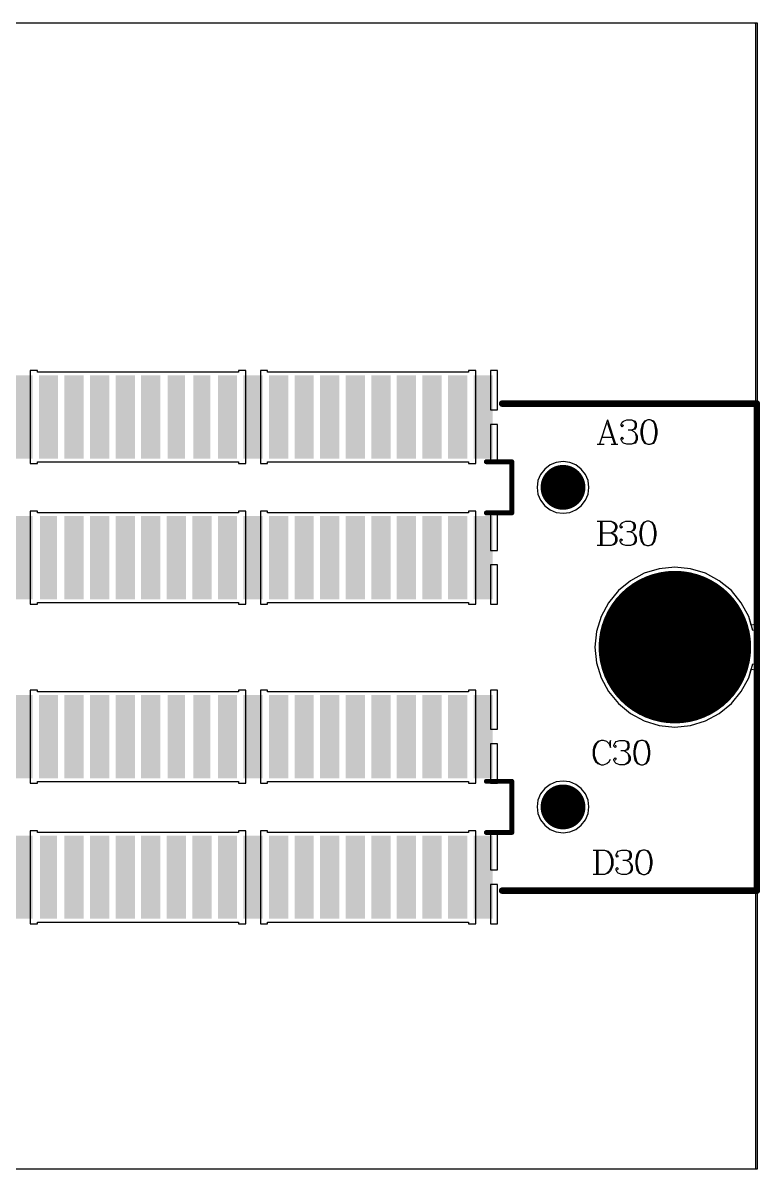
# Model space of a CAD drawing. Header units: millimetres. Extents: x 37.6 to 78.1, y 58 to 93.9.
# Drawn here: x 55.06 to 78.13, y 58.04 to 93.9 of the extents above; entities that cross this region are included whole.
import ezdxf

# ---------------------------------------------------------------- set-up
doc = ezdxf.new("R2010")
doc.units = ezdxf.units.MM
for name, color, linetype in [('BottomLayer', 5, 'Continuous'), ('BottomOverlay', 54, 'Continuous'), ('BottomPaste', 16, 'Continuous'), ('BottomSolder', 6, 'Continuous'), ('MultiLayer', 9, 'Continuous'), ('TopLayer', 1, 'Continuous'), ('TopOverlay', 2, 'Continuous'), ('TopSolder', 216, 'Continuous')]:
    doc.layers.add(name, color=color, linetype=linetype)

# ---------------------------------------------------------------- blocks, each defined once
blk = doc.blocks.new('FEPX2_CARD_1')
at = {"layer": 'BottomLayer'}
for points, const_width in [([(-1.769, -13.691, 1), (-1.169, -13.691, 1)], 0.6), ([(8.231, -13.691, 1), (8.831, -13.691, 1)], 0.6), ([(2.388, -17.191, 1), (4.673, -17.191, 1)], 2.285)]:
    blk.add_lwpolyline(points, format="xyb", close=True, dxfattribs=dict(at, const_width=const_width))
for points in [[(-2.469, 3.009), (-2.469, 3.409), (-4.869, 3.009), (-4.869, 3.409)], [(1.931, 3.009), (1.931, 3.409), (-0.469, 3.009), (-0.469, 3.409)], [(7.531, 3.009), (7.531, 3.409), (5.131, 3.009), (5.131, 3.409)], [(11.931, 3.009), (11.931, 3.409), (9.531, 3.009), (9.531, 3.409)], [(-2.469, 2.243), (-2.469, 2.574), (-4.869, 2.243), (-4.869, 2.574)], [(1.931, 2.209), (1.931, 2.609), (-0.469, 2.209), (-0.469, 2.609)], [(7.531, 2.243), (7.531, 2.574), (5.131, 2.243), (5.131, 2.574)], [(11.931, 2.209), (11.931, 2.609), (9.531, 2.209), (9.531, 2.609)], [(-2.469, 1.409), (-2.469, 1.809), (-4.869, 1.409), (-4.869, 1.809)], [(1.931, 1.409), (1.931, 1.809), (-0.469, 1.409), (-0.469, 1.809)], [(7.531, 1.409), (7.531, 1.809), (5.131, 1.409), (5.131, 1.809)], [(11.931, 1.409), (11.931, 1.809), (9.531, 1.409), (9.531, 1.809)], [(-2.469, 0.609), (-2.469, 1.009), (-4.869, 0.609), (-4.869, 1.009)], [(1.931, 0.609), (1.931, 1.009), (-0.469, 0.609), (-0.469, 1.009)], [(7.531, 0.609), (7.531, 1.009), (5.131, 0.609), (5.131, 1.009)], [(11.931, 0.609), (11.931, 1.009), (9.531, 0.609), (9.531, 1.009)], [(-2.469, -0.191), (-2.469, 0.209), (-4.869, -0.191), (-4.869, 0.209)], [(1.931, -0.191), (1.931, 0.209), (-0.469, -0.191), (-0.469, 0.209)], [(7.531, -0.191), (7.531, 0.209), (5.131, -0.191), (5.131, 0.209)], [(11.931, -0.191), (11.931, 0.209), (9.531, -0.191), (9.531, 0.209)], [(-2.469, -0.991), (-2.469, -0.591), (-4.869, -0.991), (-4.869, -0.591)], [(1.931, -0.991), (1.931, -0.591), (-0.469, -0.991), (-0.469, -0.591)], [(7.531, -0.991), (7.531, -0.591), (5.131, -0.991), (5.131, -0.591)], [(11.931, -0.991), (11.931, -0.591), (9.531, -0.991), (9.531, -0.591)], [(-2.469, -1.791), (-2.469, -1.391), (-4.869, -1.791), (-4.869, -1.391)], [(1.931, -1.757), (1.931, -1.426), (-0.469, -1.757), (-0.469, -1.426)], [(7.531, -1.791), (7.531, -1.391), (5.131, -1.791), (5.131, -1.391)], [(11.931, -1.757), (11.931, -1.426), (9.531, -1.757), (9.531, -1.426)], [(-2.469, -2.591), (-2.469, -2.191), (-4.869, -2.591), (-4.869, -2.191)], [(1.931, -2.557), (1.931, -2.226), (-0.469, -2.557), (-0.469, -2.226)], [(7.531, -2.591), (7.531, -2.191), (5.131, -2.591), (5.131, -2.191)], [(11.931, -2.557), (11.931, -2.226), (9.531, -2.557), (9.531, -2.226)], [(-2.469, -3.391), (-2.469, -2.991), (-4.869, -3.391), (-4.869, -2.991)], [(1.931, -3.391), (1.931, -2.991), (-0.469, -3.391), (-0.469, -2.991)], [(7.531, -3.391), (7.531, -2.991), (5.131, -3.391), (5.131, -2.991)], [(11.931, -3.391), (11.931, -2.991), (9.531, -3.391), (9.531, -2.991)], [(-2.469, -4.191), (-2.469, -3.791), (-4.869, -4.191), (-4.869, -3.791)], [(1.931, -4.191), (1.931, -3.791), (-0.469, -4.191), (-0.469, -3.791)], [(7.531, -4.191), (7.531, -3.791), (5.131, -4.191), (5.131, -3.791)], [(11.931, -4.191), (11.931, -3.791), (9.531, -4.191), (9.531, -3.791)], [(-2.469, -4.991), (-2.469, -4.591), (-4.869, -4.991), (-4.869, -4.591)], [(1.931, -4.991), (1.931, -4.591), (-0.469, -4.991), (-0.469, -4.591)], [(7.531, -4.991), (7.531, -4.591), (5.131, -4.991), (5.131, -4.591)], [(11.931, -4.991), (11.931, -4.591), (9.531, -4.991), (9.531, -4.591)], [(-2.469, -5.791), (-2.469, -5.391), (-4.869, -5.791), (-4.869, -5.391)], [(1.931, -5.791), (1.931, -5.391), (-0.469, -5.791), (-0.469, -5.391)], [(7.531, -5.791), (7.531, -5.391), (5.131, -5.791), (5.131, -5.391)], [(11.931, -5.791), (11.931, -5.391), (9.531, -5.791), (9.531, -5.391)], [(-2.469, -6.591), (-2.469, -6.191), (-4.869, -6.591), (-4.869, -6.191)], [(1.931, -6.591), (1.931, -6.191), (-0.469, -6.591), (-0.469, -6.191)], [(7.531, -6.591), (7.531, -6.191), (5.131, -6.591), (5.131, -6.191)], [(11.931, -6.591), (11.931, -6.191), (9.531, -6.591), (9.531, -6.191)], [(-2.469, -7.391), (-2.469, -6.991), (-4.869, -7.391), (-4.869, -6.991)], [(1.931, -7.391), (1.931, -6.991), (-0.469, -7.391), (-0.469, -6.991)], [(7.531, -7.391), (7.531, -6.991), (5.131, -7.391), (5.131, -6.991)], [(11.931, -7.391), (11.931, -6.991), (9.531, -7.391), (9.531, -6.991)], [(-2.469, -8.191), (-2.469, -7.791), (-4.869, -8.191), (-4.869, -7.791)], [(1.931, -8.191), (1.931, -7.791), (-0.469, -8.191), (-0.469, -7.791)], [(7.531, -8.191), (7.531, -7.791), (5.131, -8.191), (5.131, -7.791)], [(11.931, -8.191), (11.931, -7.791), (9.531, -8.191), (9.531, -7.791)], [(-2.469, -8.991), (-2.469, -8.591), (-4.869, -8.991), (-4.869, -8.591)], [(1.931, -8.991), (1.931, -8.591), (-0.469, -8.991), (-0.469, -8.591)], [(7.531, -8.991), (7.531, -8.591), (5.131, -8.991), (5.131, -8.591)], [(11.931, -8.991), (11.931, -8.591), (9.531, -8.991), (9.531, -8.591)], [(-2.469, -9.791), (-2.469, -9.391), (-4.869, -9.791), (-4.869, -9.391)], [(1.931, -9.791), (1.931, -9.391), (-0.469, -9.791), (-0.469, -9.391)], [(7.531, -9.791), (7.531, -9.391), (5.131, -9.791), (5.131, -9.391)], [(11.931, -9.791), (11.931, -9.391), (9.531, -9.791), (9.531, -9.391)], [(-2.469, -10.591), (-2.469, -10.191), (-4.869, -10.591), (-4.869, -10.191)], [(1.931, -10.591), (1.931, -10.191), (-0.469, -10.591), (-0.469, -10.191)], [(7.531, -10.591), (7.531, -10.191), (5.131, -10.591), (5.131, -10.191)], [(11.931, -10.591), (11.931, -10.191), (9.531, -10.591), (9.531, -10.191)], [(-2.469, -11.391), (-2.469, -10.991), (-4.869, -11.391), (-4.869, -10.991)], [(1.931, -11.391), (1.931, -10.991), (-0.469, -11.391), (-0.469, -10.991)], [(7.531, -11.391), (7.531, -10.991), (5.131, -11.391), (5.131, -10.991)], [(11.931, -11.391), (11.931, -10.991), (9.531, -11.391), (9.531, -10.991)]]:
    blk.add_solid(points, dxfattribs=at)
at = {"layer": 'BottomOverlay'}
for p, q in [((-3.581, -14.993), (-3.581, -14.63)), ((-2.82, -14.63), (-2.82, -14.993)), ((-0.044, -14.703), (-0.116, -14.776)), ((0.029, -14.667), (-0.044, -14.703)), ((0.029, -14.703), (-0.044, -14.739)), ((0.138, -14.63), (0.029, -14.667)), ((0.138, -14.667), (0.029, -14.703)), ((0.319, -14.63), (0.138, -14.63)), ((0.319, -14.667), (0.138, -14.667)), ((0.428, -14.667), (0.319, -14.63)), ((0.428, -14.703), (0.319, -14.667)), ((0.501, -14.703), (0.428, -14.667)), ((0.501, -14.739), (0.428, -14.703)), ((0.573, -14.776), (0.501, -14.703)), ((-2.82, -14.739), (-3.581, -14.739)), ((-2.82, -14.776), (-3.581, -14.776)), ((-3.545, -15.102), (-3.581, -14.993)), ((-3.545, -15.066), (-3.581, -14.993)), ((-2.82, -14.993), (-2.856, -15.102)), ((-2.82, -14.993), (-2.856, -15.066)), ((-0.116, -14.776), (-0.152, -14.884)), ((-0.116, -14.812), (-0.152, -14.884)), ((-0.152, -14.884), (-0.152, -14.957)), ((-0.152, -14.957), (-0.116, -15.066)), ((-0.044, -14.739), (-0.116, -14.812)), ((0.573, -14.812), (0.501, -14.739)), ((0.609, -14.884), (0.573, -14.776)), ((0.609, -14.884), (0.573, -14.812)), ((0.573, -15.066), (0.609, -14.957)), ((0.609, -14.957), (0.609, -14.884)), ((6.706, -15.193), (6.706, -14.757)), ((7.467, -14.866), (6.706, -14.866)), ((7.467, -14.903), (6.706, -14.903)), ((7.105, -14.903), (7.105, -15.193)), ((7.467, -14.757), (7.467, -15.193)), ((9.881, -14.757), (9.881, -14.975)), ((10.642, -15.084), (9.881, -14.83)), ((10.098, -14.903), (10.098, -15.229)), ((-3.581, -15.53), (-3.545, -15.421)), ((-3.473, -15.138), (-3.545, -15.066)), ((-3.473, -15.175), (-3.545, -15.102)), ((-3.545, -15.421), (-3.509, -15.385)), ((-3.509, -15.385), (-3.436, -15.349)), ((-3.4, -15.175), (-3.473, -15.138)), ((-3.4, -15.211), (-3.473, -15.175)), ((-3.436, -15.349), (-3.4, -15.349)), ((-3.4, -15.421), (-3.436, -15.385)), ((-3.291, -15.211), (-3.4, -15.175)), ((-3.291, -15.247), (-3.4, -15.211)), ((-3.4, -15.349), (-3.364, -15.385)), ((-3.364, -15.385), (-3.4, -15.421)), ((-3.11, -15.211), (-3.291, -15.211)), ((-3.11, -15.247), (-3.291, -15.247)), ((-3.001, -15.175), (-3.11, -15.211)), ((-3.001, -15.211), (-3.11, -15.247)), ((-3.037, -15.385), (-3.001, -15.349)), ((-3.001, -15.421), (-3.037, -15.385)), ((-2.928, -15.138), (-3.001, -15.175)), ((-2.928, -15.175), (-3.001, -15.211)), ((-3.001, -15.349), (-2.965, -15.349)), ((-2.965, -15.385), (-3.001, -15.421)), ((-2.965, -15.349), (-2.892, -15.385)), ((-2.856, -15.066), (-2.928, -15.138)), ((-2.856, -15.102), (-2.928, -15.175)), ((-2.892, -15.385), (-2.856, -15.421)), ((-2.856, -15.421), (-2.82, -15.53)), ((-0.152, -15.465), (-0.116, -15.356)), ((-0.116, -15.066), (-0.044, -15.138)), ((-0.116, -15.356), (-0.08, -15.32)), ((-0.08, -15.32), (-0.007, -15.283)), ((-0.044, -15.138), (0.029, -15.175)), ((-0.007, -15.283), (0.029, -15.283)), ((0.029, -15.356), (-0.007, -15.32)), ((0.029, -15.283), (0.065, -15.32)), ((0.065, -15.32), (0.029, -15.356)), ((0.501, -15.138), (0.392, -15.175)), ((0.392, -15.175), (0.609, -15.175)), ((0.392, -15.32), (0.428, -15.283)), ((0.428, -15.356), (0.392, -15.32)), ((0.428, -15.283), (0.464, -15.283)), ((0.464, -15.32), (0.428, -15.356)), ((0.464, -15.283), (0.537, -15.32)), ((0.501, -15.138), (0.573, -15.066)), ((0.609, -15.175), (0.501, -15.138)), ((0.537, -15.32), (0.573, -15.356)), ((0.573, -15.356), (0.609, -15.465)), ((6.742, -15.302), (6.706, -15.193)), ((6.742, -15.265), (6.706, -15.193)), ((6.778, -15.302), (6.742, -15.265)), ((6.778, -15.338), (6.742, -15.302)), ((6.851, -15.338), (6.778, -15.302)), ((6.851, -15.374), (6.778, -15.338)), ((6.96, -15.338), (6.851, -15.338)), ((6.96, -15.374), (6.851, -15.374)), ((7.032, -15.302), (6.96, -15.338)), ((7.032, -15.338), (6.96, -15.374)), ((7.068, -15.265), (7.032, -15.302)), ((7.068, -15.302), (7.032, -15.338)), ((7.105, -15.193), (7.068, -15.302)), ((7.105, -15.193), (7.068, -15.265)), ((7.141, -15.302), (7.105, -15.193)), ((7.141, -15.265), (7.105, -15.193)), ((7.177, -15.302), (7.141, -15.265)), ((7.177, -15.338), (7.141, -15.302)), ((7.25, -15.338), (7.177, -15.302)), ((7.25, -15.374), (7.177, -15.338)), ((7.322, -15.338), (7.25, -15.338)), ((7.322, -15.374), (7.25, -15.374)), ((7.395, -15.302), (7.322, -15.338)), ((7.395, -15.338), (7.322, -15.374)), ((7.431, -15.265), (7.395, -15.302)), ((7.431, -15.302), (7.395, -15.338)), ((7.467, -15.193), (7.431, -15.302)), ((7.467, -15.193), (7.431, -15.265)), ((10.642, -15.084), (9.881, -15.338)), ((10.534, -15.084), (9.881, -15.302)), ((9.881, -15.193), (9.881, -15.41)), ((-3.581, -15.675), (-3.581, -15.53)), ((-3.545, -15.784), (-3.581, -15.675)), ((-3.545, -15.748), (-3.581, -15.675)), ((-3.509, -15.784), (-3.545, -15.748)), ((-3.182, -15.748), (-3.255, -15.82)), ((-3.146, -15.675), (-3.182, -15.748)), ((-3.146, -15.675), (-3.146, -15.566)), ((-3.11, -15.784), (-3.146, -15.675)), ((-3.11, -15.748), (-3.146, -15.675)), ((-3.037, -15.784), (-3.11, -15.748)), ((-2.856, -15.748), (-2.928, -15.784)), ((-2.82, -15.675), (-2.856, -15.784)), ((-2.82, -15.675), (-2.856, -15.748)), ((-2.82, -15.53), (-2.82, -15.675)), ((-0.152, -15.61), (-0.152, -15.465)), ((-0.116, -15.719), (-0.152, -15.61)), ((-0.116, -15.682), (-0.152, -15.61)), ((-0.08, -15.719), (-0.116, -15.682)), ((-0.08, -15.755), (-0.116, -15.719)), ((-0.007, -15.755), (-0.08, -15.719)), ((-0.007, -15.791), (-0.08, -15.755)), ((0.102, -15.755), (-0.007, -15.755)), ((0.21, -15.719), (0.102, -15.755)), ((0.174, -15.755), (0.102, -15.791)), ((0.247, -15.682), (0.174, -15.755)), ((0.283, -15.61), (0.247, -15.682)), ((0.283, -15.61), (0.283, -15.501)), ((0.319, -15.719), (0.283, -15.61)), ((0.319, -15.682), (0.283, -15.61)), ((0.392, -15.719), (0.319, -15.682)), ((0.392, -15.755), (0.319, -15.719)), ((0.501, -15.719), (0.392, -15.719)), ((0.501, -15.755), (0.392, -15.755)), ((0.573, -15.682), (0.501, -15.719)), ((0.573, -15.719), (0.501, -15.755)), ((0.609, -15.61), (0.573, -15.719)), ((0.609, -15.61), (0.573, -15.682)), ((0.609, -15.465), (0.609, -15.61)), ((6.706, -15.657), (6.742, -15.548)), ((6.706, -15.802), (6.706, -15.657)), ((6.742, -15.548), (6.778, -15.512)), ((6.778, -15.512), (6.851, -15.476)), ((6.851, -15.476), (6.887, -15.476)), ((6.887, -15.548), (6.851, -15.512)), ((6.887, -15.476), (6.923, -15.512)), ((6.923, -15.512), (6.887, -15.548)), ((7.141, -15.802), (7.141, -15.693)), ((7.25, -15.512), (7.286, -15.476)), ((7.286, -15.548), (7.25, -15.512)), ((7.286, -15.476), (7.322, -15.476)), ((7.322, -15.512), (7.286, -15.548)), ((7.322, -15.476), (7.395, -15.512)), ((7.395, -15.512), (7.431, -15.548)), ((7.431, -15.548), (7.467, -15.657)), ((7.467, -15.657), (7.467, -15.802)), ((9.881, -15.69), (9.917, -15.581)), ((9.881, -15.835), (9.881, -15.69)), ((9.917, -15.581), (9.953, -15.545)), ((9.953, -15.545), (10.026, -15.508)), ((10.026, -15.508), (10.062, -15.508)), ((10.062, -15.581), (10.026, -15.545)), ((10.062, -15.508), (10.098, -15.545)), ((10.098, -15.545), (10.062, -15.581)), ((10.316, -15.835), (10.316, -15.726)), ((10.425, -15.545), (10.461, -15.508)), ((10.461, -15.581), (10.425, -15.545)), ((10.461, -15.508), (10.497, -15.508)), ((10.497, -15.545), (10.461, -15.581)), ((10.497, -15.508), (10.57, -15.545)), ((10.57, -15.545), (10.606, -15.581)), ((10.606, -15.581), (10.642, -15.69)), ((10.642, -15.69), (10.642, -15.835)), ((-3.545, -16.078), (-3.581, -16.187)), ((-3.545, -16.114), (-3.581, -16.187)), ((-3.509, -15.82), (-3.545, -15.784)), ((-3.436, -16.005), (-3.545, -16.078)), ((-3.509, -16.078), (-3.545, -16.114)), ((-3.436, -15.82), (-3.509, -15.784)), ((-3.436, -15.857), (-3.509, -15.82)), ((-3.436, -16.042), (-3.509, -16.078)), ((-3.327, -15.82), (-3.436, -15.82)), ((-3.327, -15.857), (-3.436, -15.857)), ((-3.255, -15.969), (-3.436, -16.005)), ((-3.255, -16.005), (-3.436, -16.042)), ((-3.219, -15.784), (-3.327, -15.82)), ((-3.255, -15.82), (-3.327, -15.857)), ((-3.146, -15.969), (-3.255, -15.969)), ((-3.146, -16.005), (-3.255, -16.005)), ((-2.965, -16.005), (-3.146, -15.969)), ((-2.965, -16.042), (-3.146, -16.005)), ((-3.037, -15.82), (-3.11, -15.784)), ((-2.928, -15.784), (-3.037, -15.784)), ((-2.928, -15.82), (-3.037, -15.82)), ((-2.856, -16.078), (-2.965, -16.005)), ((-2.892, -16.078), (-2.965, -16.042)), ((-2.856, -15.784), (-2.928, -15.82)), ((-2.856, -16.114), (-2.892, -16.078)), ((-2.82, -16.187), (-2.856, -16.078)), ((-2.82, -16.187), (-2.856, -16.114)), ((-0.116, -16.013), (-0.152, -16.121)), ((-0.116, -16.049), (-0.152, -16.121)), ((-0.152, -16.121), (-0.152, -16.194)), ((-0.007, -15.94), (-0.116, -16.013)), ((-0.08, -16.013), (-0.116, -16.049)), ((-0.007, -15.976), (-0.08, -16.013)), ((0.102, -15.791), (-0.007, -15.791)), ((0.174, -15.904), (-0.007, -15.94)), ((0.174, -15.94), (-0.007, -15.976)), ((0.283, -15.904), (0.174, -15.904)), ((0.283, -15.94), (0.174, -15.94)), ((0.464, -15.94), (0.283, -15.904)), ((0.464, -15.976), (0.283, -15.94)), ((0.573, -16.013), (0.464, -15.94)), ((0.537, -16.013), (0.464, -15.976)), ((0.573, -16.049), (0.537, -16.013)), ((0.609, -16.121), (0.573, -16.013)), ((0.609, -16.121), (0.573, -16.049)), ((0.609, -16.194), (0.609, -16.121)), ((6.742, -15.911), (6.706, -15.802)), ((6.742, -15.875), (6.706, -15.802)), ((6.778, -15.911), (6.742, -15.875)), ((6.778, -15.947), (6.742, -15.911)), ((6.851, -16.132), (6.742, -16.205)), ((6.851, -15.947), (6.778, -15.911)), ((6.851, -15.984), (6.778, -15.947)), ((6.96, -15.947), (6.851, -15.947)), ((6.96, -15.984), (6.851, -15.984)), ((7.032, -16.096), (6.851, -16.132)), ((7.032, -16.132), (6.851, -16.169)), ((7.068, -15.911), (6.96, -15.947)), ((7.032, -15.947), (6.96, -15.984)), ((7.105, -15.875), (7.032, -15.947)), ((7.141, -16.096), (7.032, -16.096)), ((7.141, -16.132), (7.032, -16.132)), ((7.141, -15.802), (7.105, -15.875)), ((7.177, -15.911), (7.141, -15.802)), ((7.177, -15.875), (7.141, -15.802)), ((7.322, -16.132), (7.141, -16.096)), ((7.322, -16.169), (7.141, -16.132)), ((7.25, -15.911), (7.177, -15.875)), ((7.25, -15.947), (7.177, -15.911)), ((7.359, -15.911), (7.25, -15.911)), ((7.359, -15.947), (7.25, -15.947)), ((7.431, -16.205), (7.322, -16.132)), ((7.431, -15.875), (7.359, -15.911)), ((7.431, -15.911), (7.359, -15.947)), ((7.467, -15.802), (7.431, -15.911)), ((7.467, -15.802), (7.431, -15.875)), ((9.917, -15.944), (9.881, -15.835)), ((9.917, -15.907), (9.881, -15.835)), ((9.953, -15.944), (9.917, -15.907)), ((9.953, -15.98), (9.917, -15.944)), ((10.026, -15.98), (9.953, -15.944)), ((10.026, -16.016), (9.953, -15.98)), ((10.135, -15.98), (10.026, -15.98)), ((10.135, -16.016), (10.026, -16.016)), ((10.207, -16.129), (10.026, -16.165)), ((10.243, -15.944), (10.135, -15.98)), ((10.207, -15.98), (10.135, -16.016)), ((10.28, -15.907), (10.207, -15.98)), ((10.316, -16.129), (10.207, -16.129)), ((10.316, -15.835), (10.28, -15.907)), ((10.352, -15.944), (10.316, -15.835)), ((10.352, -15.907), (10.316, -15.835)), ((10.497, -16.165), (10.316, -16.129)), ((10.425, -15.944), (10.352, -15.907)), ((10.425, -15.98), (10.352, -15.944)), ((10.534, -15.944), (10.425, -15.944)), ((10.534, -15.98), (10.425, -15.98)), ((10.606, -15.907), (10.534, -15.944)), ((10.606, -15.944), (10.534, -15.98)), ((10.642, -15.835), (10.606, -15.944)), ((10.642, -15.835), (10.606, -15.907)), ((-3.581, -16.187), (-3.581, -16.259)), ((-3.581, -16.259), (-3.545, -16.368)), ((-3.581, -16.259), (-3.545, -16.332)), ((-3.545, -16.332), (-3.509, -16.368)), ((-3.545, -16.368), (-3.436, -16.441)), ((-3.509, -16.368), (-3.436, -16.404)), ((-3.436, -16.404), (-3.255, -16.441)), ((-3.436, -16.441), (-3.255, -16.477)), ((-3.255, -16.441), (-3.146, -16.441)), ((-3.255, -16.477), (-3.146, -16.477)), ((-3.146, -16.441), (-2.965, -16.404)), ((-3.146, -16.477), (-2.965, -16.441)), ((-2.965, -16.441), (-2.856, -16.368)), ((-2.965, -16.404), (-2.892, -16.368)), ((-2.892, -16.368), (-2.856, -16.332)), ((-2.856, -16.368), (-2.82, -16.259)), ((-2.856, -16.332), (-2.82, -16.259)), ((-2.82, -16.259), (-2.82, -16.187)), ((-0.152, -16.194), (-0.116, -16.303)), ((-0.152, -16.194), (-0.116, -16.267)), ((-0.116, -16.267), (-0.08, -16.303)), ((-0.116, -16.303), (-0.007, -16.375)), ((-0.08, -16.303), (-0.007, -16.339)), ((-0.007, -16.339), (0.174, -16.375)), ((-0.007, -16.375), (0.174, -16.412)), ((0.174, -16.375), (0.283, -16.375)), ((0.174, -16.412), (0.283, -16.412)), ((0.283, -16.375), (0.464, -16.339)), ((0.283, -16.412), (0.464, -16.375)), ((0.464, -16.375), (0.573, -16.303)), ((0.464, -16.339), (0.537, -16.303)), ((0.537, -16.303), (0.573, -16.267)), ((0.573, -16.303), (0.609, -16.194)), ((0.573, -16.267), (0.609, -16.194)), ((6.742, -16.205), (6.706, -16.314)), ((6.742, -16.241), (6.706, -16.314)), ((6.706, -16.314), (6.706, -16.386)), ((6.706, -16.386), (6.742, -16.495)), ((6.706, -16.386), (6.742, -16.459)), ((6.778, -16.205), (6.742, -16.241)), ((6.742, -16.459), (6.778, -16.495)), ((6.742, -16.495), (6.851, -16.568)), ((6.851, -16.169), (6.778, -16.205)), ((6.778, -16.495), (6.851, -16.531)), ((7.395, -16.205), (7.322, -16.169)), ((7.322, -16.568), (7.431, -16.495)), ((7.322, -16.531), (7.395, -16.495)), ((7.431, -16.241), (7.395, -16.205)), ((7.395, -16.495), (7.431, -16.459)), ((7.467, -16.314), (7.431, -16.205)), ((7.467, -16.314), (7.431, -16.241)), ((7.431, -16.495), (7.467, -16.386)), ((7.431, -16.459), (7.467, -16.386)), ((7.467, -16.386), (7.467, -16.314)), ((9.917, -16.238), (9.881, -16.346)), ((9.917, -16.274), (9.881, -16.346)), ((9.881, -16.346), (9.881, -16.419)), ((9.881, -16.419), (9.917, -16.528)), ((9.881, -16.419), (9.917, -16.491)), ((10.026, -16.165), (9.917, -16.238)), ((9.953, -16.238), (9.917, -16.274)), ((9.917, -16.491), (9.953, -16.528)), ((10.026, -16.201), (9.953, -16.238)), ((10.207, -16.165), (10.026, -16.201)), ((10.316, -16.165), (10.207, -16.165)), ((10.497, -16.201), (10.316, -16.165)), ((10.606, -16.238), (10.497, -16.165)), ((10.57, -16.238), (10.497, -16.201)), ((10.606, -16.274), (10.57, -16.238)), ((10.57, -16.528), (10.606, -16.491)), ((10.642, -16.346), (10.606, -16.238)), ((10.642, -16.346), (10.606, -16.274)), ((10.606, -16.528), (10.642, -16.419)), ((10.606, -16.491), (10.642, -16.419)), ((10.642, -16.419), (10.642, -16.346)), ((6.851, -16.531), (7.032, -16.568)), ((6.851, -16.568), (7.032, -16.604)), ((7.032, -16.568), (7.141, -16.568)), ((7.032, -16.604), (7.141, -16.604)), ((7.141, -16.568), (7.322, -16.531)), ((7.141, -16.604), (7.322, -16.568)), ((9.917, -16.528), (10.026, -16.6)), ((9.953, -16.528), (10.026, -16.564)), ((10.026, -16.564), (10.207, -16.6)), ((10.026, -16.6), (10.207, -16.637)), ((10.207, -16.6), (10.316, -16.6)), ((10.207, -16.637), (10.316, -16.637)), ((10.316, -16.6), (10.497, -16.564)), ((10.316, -16.637), (10.497, -16.6)), ((10.497, -16.6), (10.606, -16.528)), ((10.497, -16.564), (10.57, -16.528))]:
    blk.add_line(p, q, dxfattribs=at)
for points, const_width in [([(-2.269, -11.291), (-2.269, -12.091)], 0.152), ([(-0.669, -11.291), (-0.669, -12.091)], 0.152), ([(7.731, -11.291), (7.731, -12.091)], 0.152), ([(9.331, -11.291), (9.331, -12.091)], 0.152), ([(-4.089, -11.786), (-4.089, -19.756)], 0.203), ([(11.151, -11.786), (11.151, -19.756)], 0.203), ([(-2.269, -12.091), (-0.669, -12.091)], 0.152), ([(7.731, -12.091), (9.331, -12.091)], 0.152), ([(-4.089, -19.756), (11.151, -19.756)], 0.203)]:
    blk.add_lwpolyline(points, dxfattribs=dict(at, const_width=const_width))
for points, const_width in [([(-2.307, -11.291, 1), (-2.231, -11.291, 1)], 0.0762), ([(-0.707, -11.291, 1), (-0.631, -11.291, 1)], 0.0762), ([(7.693, -11.291, 1), (7.769, -11.291, 1)], 0.0762), ([(9.293, -11.291, 1), (9.369, -11.291, 1)], 0.0762), ([(-4.14, -11.786, 1), (-4.039, -11.786, 1)], 0.102), ([(11.1, -11.786, 1), (11.201, -11.786, 1)], 0.102), ([(-2.307, -12.091, 1), (-2.231, -12.091, 1)], 0.0762), ([(-2.307, -12.091, 1), (-2.231, -12.091, 1)], 0.0762), ([(-0.707, -12.091, 1), (-0.631, -12.091, 1)], 0.0762), ([(-0.707, -12.091, 1), (-0.631, -12.091, 1)], 0.0762), ([(7.693, -12.091, 1), (7.769, -12.091, 1)], 0.0762), ([(7.693, -12.091, 1), (7.769, -12.091, 1)], 0.0762), ([(9.293, -12.091, 1), (9.369, -12.091, 1)], 0.0762), ([(9.293, -12.091, 1), (9.369, -12.091, 1)], 0.0762), ([(-4.14, -19.756, 1), (-4.039, -19.756, 1)], 0.102), ([(-4.14, -19.756, 1), (-4.039, -19.756, 1)], 0.102), ([(11.1, -19.756, 1), (11.201, -19.756, 1)], 0.102), ([(11.1, -19.756, 1), (11.201, -19.756, 1)], 0.102)]:
    blk.add_lwpolyline(points, format="xyb", close=True, dxfattribs=dict(at, const_width=const_width))
at = {"layer": 'BottomPaste'}
for points in [[(-2.469, 3.009), (-2.469, 3.409), (-4.869, 3.009), (-4.869, 3.409)], [(1.931, 3.009), (1.931, 3.409), (-0.469, 3.009), (-0.469, 3.409)], [(7.531, 3.009), (7.531, 3.409), (5.131, 3.009), (5.131, 3.409)], [(11.931, 3.009), (11.931, 3.409), (9.531, 3.009), (9.531, 3.409)], [(-2.469, 2.243), (-2.469, 2.574), (-4.869, 2.243), (-4.869, 2.574)], [(1.931, 2.209), (1.931, 2.609), (-0.469, 2.209), (-0.469, 2.609)], [(7.531, 2.243), (7.531, 2.574), (5.131, 2.243), (5.131, 2.574)], [(11.931, 2.209), (11.931, 2.609), (9.531, 2.209), (9.531, 2.609)], [(-2.469, 1.409), (-2.469, 1.809), (-4.869, 1.409), (-4.869, 1.809)], [(1.931, 1.409), (1.931, 1.809), (-0.469, 1.409), (-0.469, 1.809)], [(7.531, 1.409), (7.531, 1.809), (5.131, 1.409), (5.131, 1.809)], [(11.931, 1.409), (11.931, 1.809), (9.531, 1.409), (9.531, 1.809)], [(-2.469, 0.609), (-2.469, 1.009), (-4.869, 0.609), (-4.869, 1.009)], [(1.931, 0.609), (1.931, 1.009), (-0.469, 0.609), (-0.469, 1.009)], [(7.531, 0.609), (7.531, 1.009), (5.131, 0.609), (5.131, 1.009)], [(11.931, 0.609), (11.931, 1.009), (9.531, 0.609), (9.531, 1.009)], [(-2.469, -0.191), (-2.469, 0.209), (-4.869, -0.191), (-4.869, 0.209)], [(1.931, -0.191), (1.931, 0.209), (-0.469, -0.191), (-0.469, 0.209)], [(7.531, -0.191), (7.531, 0.209), (5.131, -0.191), (5.131, 0.209)], [(11.931, -0.191), (11.931, 0.209), (9.531, -0.191), (9.531, 0.209)], [(-2.469, -0.991), (-2.469, -0.591), (-4.869, -0.991), (-4.869, -0.591)], [(1.931, -0.991), (1.931, -0.591), (-0.469, -0.991), (-0.469, -0.591)], [(7.531, -0.991), (7.531, -0.591), (5.131, -0.991), (5.131, -0.591)], [(11.931, -0.991), (11.931, -0.591), (9.531, -0.991), (9.531, -0.591)], [(-2.469, -1.791), (-2.469, -1.391), (-4.869, -1.791), (-4.869, -1.391)], [(1.931, -1.757), (1.931, -1.426), (-0.469, -1.757), (-0.469, -1.426)], [(7.531, -1.791), (7.531, -1.391), (5.131, -1.791), (5.131, -1.391)], [(11.931, -1.757), (11.931, -1.426), (9.531, -1.757), (9.531, -1.426)], [(-2.469, -2.591), (-2.469, -2.191), (-4.869, -2.591), (-4.869, -2.191)], [(1.931, -2.557), (1.931, -2.226), (-0.469, -2.557), (-0.469, -2.226)], [(7.531, -2.591), (7.531, -2.191), (5.131, -2.591), (5.131, -2.191)], [(11.931, -2.557), (11.931, -2.226), (9.531, -2.557), (9.531, -2.226)], [(-2.469, -3.391), (-2.469, -2.991), (-4.869, -3.391), (-4.869, -2.991)], [(1.931, -3.391), (1.931, -2.991), (-0.469, -3.391), (-0.469, -2.991)], [(7.531, -3.391), (7.531, -2.991), (5.131, -3.391), (5.131, -2.991)], [(11.931, -3.391), (11.931, -2.991), (9.531, -3.391), (9.531, -2.991)], [(-2.469, -4.191), (-2.469, -3.791), (-4.869, -4.191), (-4.869, -3.791)], [(1.931, -4.191), (1.931, -3.791), (-0.469, -4.191), (-0.469, -3.791)], [(7.531, -4.191), (7.531, -3.791), (5.131, -4.191), (5.131, -3.791)], [(11.931, -4.191), (11.931, -3.791), (9.531, -4.191), (9.531, -3.791)], [(-2.469, -4.991), (-2.469, -4.591), (-4.869, -4.991), (-4.869, -4.591)], [(1.931, -4.991), (1.931, -4.591), (-0.469, -4.991), (-0.469, -4.591)], [(7.531, -4.991), (7.531, -4.591), (5.131, -4.991), (5.131, -4.591)], [(11.931, -4.991), (11.931, -4.591), (9.531, -4.991), (9.531, -4.591)], [(-2.469, -5.791), (-2.469, -5.391), (-4.869, -5.791), (-4.869, -5.391)], [(1.931, -5.791), (1.931, -5.391), (-0.469, -5.791), (-0.469, -5.391)], [(7.531, -5.791), (7.531, -5.391), (5.131, -5.791), (5.131, -5.391)], [(11.931, -5.791), (11.931, -5.391), (9.531, -5.791), (9.531, -5.391)], [(-2.469, -6.591), (-2.469, -6.191), (-4.869, -6.591), (-4.869, -6.191)], [(1.931, -6.591), (1.931, -6.191), (-0.469, -6.591), (-0.469, -6.191)], [(7.531, -6.591), (7.531, -6.191), (5.131, -6.591), (5.131, -6.191)], [(11.931, -6.591), (11.931, -6.191), (9.531, -6.591), (9.531, -6.191)], [(-2.469, -7.391), (-2.469, -6.991), (-4.869, -7.391), (-4.869, -6.991)], [(1.931, -7.391), (1.931, -6.991), (-0.469, -7.391), (-0.469, -6.991)], [(7.531, -7.391), (7.531, -6.991), (5.131, -7.391), (5.131, -6.991)], [(11.931, -7.391), (11.931, -6.991), (9.531, -7.391), (9.531, -6.991)], [(-2.469, -8.191), (-2.469, -7.791), (-4.869, -8.191), (-4.869, -7.791)], [(1.931, -8.191), (1.931, -7.791), (-0.469, -8.191), (-0.469, -7.791)], [(7.531, -8.191), (7.531, -7.791), (5.131, -8.191), (5.131, -7.791)], [(11.931, -8.191), (11.931, -7.791), (9.531, -8.191), (9.531, -7.791)], [(-2.469, -8.991), (-2.469, -8.591), (-4.869, -8.991), (-4.869, -8.591)], [(1.931, -8.991), (1.931, -8.591), (-0.469, -8.991), (-0.469, -8.591)], [(7.531, -8.991), (7.531, -8.591), (5.131, -8.991), (5.131, -8.591)], [(11.931, -8.991), (11.931, -8.591), (9.531, -8.991), (9.531, -8.591)], [(-2.469, -9.791), (-2.469, -9.391), (-4.869, -9.791), (-4.869, -9.391)], [(1.931, -9.791), (1.931, -9.391), (-0.469, -9.791), (-0.469, -9.391)], [(7.531, -9.791), (7.531, -9.391), (5.131, -9.791), (5.131, -9.391)], [(11.931, -9.791), (11.931, -9.391), (9.531, -9.791), (9.531, -9.391)], [(-2.469, -10.591), (-2.469, -10.191), (-4.869, -10.591), (-4.869, -10.191)], [(1.931, -10.591), (1.931, -10.191), (-0.469, -10.591), (-0.469, -10.191)], [(7.531, -10.591), (7.531, -10.191), (5.131, -10.591), (5.131, -10.191)], [(11.931, -10.591), (11.931, -10.191), (9.531, -10.591), (9.531, -10.191)], [(-2.469, -11.391), (-2.469, -10.991), (-4.869, -11.391), (-4.869, -10.991)], [(1.931, -11.391), (1.931, -10.991), (-0.469, -11.391), (-0.469, -10.991)], [(7.531, -11.391), (7.531, -10.991), (5.131, -11.391), (5.131, -10.991)], [(11.931, -11.391), (11.931, -10.991), (9.531, -11.391), (9.531, -10.991)]]:
    blk.add_solid(points, dxfattribs=at)
at = {"layer": 'BottomSolder'}
for points, const_width in [([(-1.82, -13.691, 1), (-1.119, -13.691, 1)], 0.702), ([(8.18, -13.691, 1), (8.881, -13.691, 1)], 0.702), ([(2.337, -17.191, 1), (4.724, -17.191, 1)], 2.387)]:
    blk.add_lwpolyline(points, format="xyb", close=True, dxfattribs=dict(at, const_width=const_width))
for points in [[(-2.368, 2.907), (-2.368, 3.51), (-4.971, 2.907), (-4.971, 3.51)], [(2.032, 2.907), (2.032, 3.51), (-0.571, 2.907), (-0.571, 3.51)], [(7.632, 2.907), (7.632, 3.51), (5.029, 2.907), (5.029, 3.51)], [(12.032, 2.907), (12.032, 3.51), (9.429, 2.907), (9.429, 3.51)], [(-2.368, 2.142), (-2.368, 2.675), (-4.971, 2.142), (-4.971, 2.675)], [(2.032, 2.107), (2.032, 2.71), (-0.571, 2.107), (-0.571, 2.71)], [(7.632, 2.142), (7.632, 2.675), (5.029, 2.142), (5.029, 2.675)], [(12.032, 2.107), (12.032, 2.71), (9.429, 2.107), (9.429, 2.71)], [(-2.368, 1.307), (-2.368, 1.91), (-4.971, 1.307), (-4.971, 1.91)], [(2.032, 1.307), (2.032, 1.91), (-0.571, 1.307), (-0.571, 1.91)], [(7.632, 1.307), (7.632, 1.91), (5.029, 1.307), (5.029, 1.91)], [(12.032, 1.307), (12.032, 1.91), (9.429, 1.307), (9.429, 1.91)], [(-2.368, 0.507), (-2.368, 1.11), (-4.971, 0.507), (-4.971, 1.11)], [(2.032, 0.507), (2.032, 1.11), (-0.571, 0.507), (-0.571, 1.11)], [(7.632, 0.507), (7.632, 1.11), (5.029, 0.507), (5.029, 1.11)], [(12.032, 0.507), (12.032, 1.11), (9.429, 0.507), (9.429, 1.11)], [(-2.368, -0.293), (-2.368, 0.31), (-4.971, -0.293), (-4.971, 0.31)], [(2.032, -0.293), (2.032, 0.31), (-0.571, -0.293), (-0.571, 0.31)], [(7.632, -0.293), (7.632, 0.31), (5.029, -0.293), (5.029, 0.31)], [(12.032, -0.293), (12.032, 0.31), (9.429, -0.293), (9.429, 0.31)], [(-2.368, -1.093), (-2.368, -0.49), (-4.971, -1.093), (-4.971, -0.49)], [(2.032, -1.093), (2.032, -0.49), (-0.571, -1.093), (-0.571, -0.49)], [(7.632, -1.093), (7.632, -0.49), (5.029, -1.093), (5.029, -0.49)], [(12.032, -1.093), (12.032, -0.49), (9.429, -1.093), (9.429, -0.49)], [(-2.368, -1.893), (-2.368, -1.29), (-4.971, -1.893), (-4.971, -1.29)], [(2.032, -1.858), (2.032, -1.325), (-0.571, -1.858), (-0.571, -1.325)], [(7.632, -1.893), (7.632, -1.29), (5.029, -1.893), (5.029, -1.29)], [(12.032, -1.858), (12.032, -1.325), (9.429, -1.858), (9.429, -1.325)], [(-2.368, -2.693), (-2.368, -2.09), (-4.971, -2.693), (-4.971, -2.09)], [(2.032, -2.658), (2.032, -2.125), (-0.571, -2.658), (-0.571, -2.125)], [(7.632, -2.693), (7.632, -2.09), (5.029, -2.693), (5.029, -2.09)], [(12.032, -2.658), (12.032, -2.125), (9.429, -2.658), (9.429, -2.125)], [(-2.368, -3.493), (-2.368, -2.89), (-4.971, -3.493), (-4.971, -2.89)], [(2.032, -3.493), (2.032, -2.89), (-0.571, -3.493), (-0.571, -2.89)], [(7.632, -3.493), (7.632, -2.89), (5.029, -3.493), (5.029, -2.89)], [(12.032, -3.493), (12.032, -2.89), (9.429, -3.493), (9.429, -2.89)], [(-2.368, -4.293), (-2.368, -3.69), (-4.971, -4.293), (-4.971, -3.69)], [(2.032, -4.293), (2.032, -3.69), (-0.571, -4.293), (-0.571, -3.69)], [(7.632, -4.293), (7.632, -3.69), (5.029, -4.293), (5.029, -3.69)], [(12.032, -4.293), (12.032, -3.69), (9.429, -4.293), (9.429, -3.69)], [(-2.368, -5.093), (-2.368, -4.49), (-4.971, -5.093), (-4.971, -4.49)], [(2.032, -5.093), (2.032, -4.49), (-0.571, -5.093), (-0.571, -4.49)], [(7.632, -5.093), (7.632, -4.49), (5.029, -5.093), (5.029, -4.49)], [(12.032, -5.093), (12.032, -4.49), (9.429, -5.093), (9.429, -4.49)], [(-2.368, -5.893), (-2.368, -5.29), (-4.971, -5.893), (-4.971, -5.29)], [(2.032, -5.893), (2.032, -5.29), (-0.571, -5.893), (-0.571, -5.29)], [(7.632, -5.893), (7.632, -5.29), (5.029, -5.893), (5.029, -5.29)], [(12.032, -5.893), (12.032, -5.29), (9.429, -5.893), (9.429, -5.29)], [(-2.368, -6.693), (-2.368, -6.09), (-4.971, -6.693), (-4.971, -6.09)], [(2.032, -6.693), (2.032, -6.09), (-0.571, -6.693), (-0.571, -6.09)], [(7.632, -6.693), (7.632, -6.09), (5.029, -6.693), (5.029, -6.09)], [(12.032, -6.693), (12.032, -6.09), (9.429, -6.693), (9.429, -6.09)], [(-2.368, -7.493), (-2.368, -6.89), (-4.971, -7.493), (-4.971, -6.89)], [(2.032, -7.493), (2.032, -6.89), (-0.571, -7.493), (-0.571, -6.89)], [(7.632, -7.493), (7.632, -6.89), (5.029, -7.493), (5.029, -6.89)], [(12.032, -7.493), (12.032, -6.89), (9.429, -7.493), (9.429, -6.89)], [(-2.368, -8.293), (-2.368, -7.69), (-4.971, -8.293), (-4.971, -7.69)], [(2.032, -8.293), (2.032, -7.69), (-0.571, -8.293), (-0.571, -7.69)], [(7.632, -8.293), (7.632, -7.69), (5.029, -8.293), (5.029, -7.69)], [(12.032, -8.293), (12.032, -7.69), (9.429, -8.293), (9.429, -7.69)], [(-2.368, -9.093), (-2.368, -8.49), (-4.971, -9.093), (-4.971, -8.49)], [(2.032, -9.093), (2.032, -8.49), (-0.571, -9.093), (-0.571, -8.49)], [(7.632, -9.093), (7.632, -8.49), (5.029, -9.093), (5.029, -8.49)], [(12.032, -9.093), (12.032, -8.49), (9.429, -9.093), (9.429, -8.49)], [(-2.368, -9.893), (-2.368, -9.29), (-4.971, -9.893), (-4.971, -9.29)], [(2.032, -9.893), (2.032, -9.29), (-0.571, -9.893), (-0.571, -9.29)], [(7.632, -9.893), (7.632, -9.29), (5.029, -9.893), (5.029, -9.29)], [(12.032, -9.893), (12.032, -9.29), (9.429, -9.893), (9.429, -9.29)], [(-2.368, -10.693), (-2.368, -10.09), (-4.971, -10.693), (-4.971, -10.09)], [(2.032, -10.693), (2.032, -10.09), (-0.571, -10.693), (-0.571, -10.09)], [(7.632, -10.693), (7.632, -10.09), (5.029, -10.693), (5.029, -10.09)], [(12.032, -10.693), (12.032, -10.09), (9.429, -10.693), (9.429, -10.09)], [(-2.368, -11.493), (-2.368, -10.89), (-4.971, -11.493), (-4.971, -10.89)], [(2.032, -11.493), (2.032, -10.89), (-0.571, -11.493), (-0.571, -10.89)], [(7.632, -11.493), (7.632, -10.89), (5.029, -11.493), (5.029, -10.89)], [(12.032, -11.493), (12.032, -10.89), (9.429, -11.493), (9.429, -10.89)]]:
    blk.add_solid(points, dxfattribs=at)
at = {"layer": 'MultiLayer'}
for points, const_width in [([(-1.769, -13.691, 1), (-1.169, -13.691, 1)], 0.6), ([(8.231, -13.691, 1), (8.831, -13.691, 1)], 0.6), ([(2.388, -17.191, 1), (4.673, -17.191, 1)], 2.285)]:
    blk.add_lwpolyline(points, format="xyb", close=True, dxfattribs=dict(at, const_width=const_width))
at = {"layer": 'TopLayer'}
for points, const_width in [([(-1.769, -13.691, 1), (-1.169, -13.691, 1)], 0.6), ([(8.231, -13.691, 1), (8.831, -13.691, 1)], 0.6), ([(2.388, -17.191, 1), (4.673, -17.191, 1)], 2.285)]:
    blk.add_lwpolyline(points, format="xyb", close=True, dxfattribs=dict(at, const_width=const_width))
at = {"layer": 'TopOverlay', "const_width": 0.152}
for points in [[(-0.669, -11.291), (-0.669, -12.091)], [(7.731, -11.291), (7.731, -12.091)]]:
    blk.add_lwpolyline(points, dxfattribs=at)
at = {"layer": 'TopOverlay', "const_width": 0.0762}
for points in [[(-0.707, -11.291, 1), (-0.631, -11.291, 1)], [(7.693, -11.291, 1), (7.769, -11.291, 1)], [(-0.707, -12.091, 1), (-0.631, -12.091, 1)], [(7.693, -12.091, 1), (7.769, -12.091, 1)]]:
    blk.add_lwpolyline(points, format="xyb", close=True, dxfattribs=at)
at = {"layer": 'TopSolder'}
for points, const_width in [([(-1.82, -13.691, 1), (-1.119, -13.691, 1)], 0.702), ([(8.18, -13.691, 1), (8.881, -13.691, 1)], 0.702), ([(2.337, -17.191, 1), (4.724, -17.191, 1)], 2.387)]:
    blk.add_lwpolyline(points, format="xyb", close=True, dxfattribs=dict(at, const_width=const_width))

msp = doc.modelspace()

# ---------------------------------------------------------------- linework, layer by layer
at = {"layer": 'BottomLayer'}
for p, q in [((37.744, 93.904), (77.953, 93.904)), ((77.953, 93.904), (77.978, 93.878)), ((77.978, 93.878), (77.978, 75.076)), ((55.513, 83.025), (55.288, 83.025)), ((55.288, 83.025), (55.288, 81.571)), ((55.513, 82.974), (55.513, 83.025)), ((59.364, 82.974), (55.513, 82.974)), ((59.491, 82.974), (59.364, 82.974)), ((59.589, 82.974), (59.491, 82.974)), ((60.164, 82.974), (59.589, 82.974)), ((60.259, 82.974), (60.164, 82.974)), ((60.929, 82.974), (60.259, 82.974)), ((61.056, 82.974), (60.929, 82.974)), ((61.154, 82.974), (61.056, 82.974)), ((61.805, 82.974), (61.154, 82.974)), ((62.03, 83.025), (61.805, 83.025)), ((61.805, 83.025), (61.805, 82.974)), ((62.03, 81.571), (62.03, 83.025)), ((62.713, 83.025), (62.488, 83.025)), ((62.488, 83.025), (62.488, 81.571)), ((62.713, 82.974), (62.713, 83.025)), ((69.005, 82.974), (62.713, 82.974)), ((69.23, 83.025), (69.005, 83.025)), ((69.005, 83.025), (69.005, 82.974)), ((69.23, 81.571), (69.23, 83.025)), ((69.913, 83.025), (69.688, 83.025)), ((69.688, 83.025), (69.688, 81.8)), ((69.913, 81.8), (69.913, 83.025)), ((69.688, 81.8), (69.913, 81.8)), ((55.288, 81.571), (55.288, 80.117)), ((62.03, 80.117), (62.03, 81.571)), ((62.488, 81.571), (62.488, 80.117)), ((69.23, 80.117), (69.23, 81.571)), ((69.913, 81.343), (69.688, 81.343)), ((69.688, 81.343), (69.688, 80.117)), ((69.913, 80.117), (69.913, 81.343)), ((55.288, 80.117), (55.513, 80.117)), ((55.513, 80.117), (55.513, 80.168)), ((55.513, 80.168), (59.364, 80.168)), ((59.364, 80.168), (59.462, 80.168)), ((59.462, 80.168), (59.589, 80.168)), ((59.589, 80.168), (60.259, 80.168)), ((60.259, 80.168), (60.354, 80.168)), ((60.354, 80.168), (60.929, 80.168)), ((60.929, 80.168), (61.027, 80.168)), ((61.027, 80.168), (61.154, 80.168)), ((61.154, 80.168), (61.805, 80.168)), ((61.805, 80.168), (61.805, 80.117)), ((61.805, 80.117), (62.03, 80.117)), ((62.488, 80.117), (62.713, 80.117)), ((62.713, 80.117), (62.713, 80.168)), ((62.713, 80.168), (69.005, 80.168)), ((69.005, 80.168), (69.005, 80.117)), ((69.005, 80.117), (69.23, 80.117)), ((69.688, 80.117), (69.913, 80.117)), ((71.554, 80.073), (71.386, 79.944)), ((71.749, 80.154), (71.554, 80.073)), ((71.959, 80.181), (71.749, 80.154)), ((72.169, 80.154), (71.959, 80.181)), ((72.364, 80.073), (72.169, 80.154)), ((72.532, 79.944), (72.364, 80.073)), ((71.257, 79.776), (71.176, 79.581)), ((71.386, 79.944), (71.257, 79.776)), ((72.661, 79.776), (72.532, 79.944)), ((72.742, 79.581), (72.661, 79.776)), ((71.176, 79.581), (71.149, 79.371)), ((71.149, 79.371), (71.176, 79.162)), ((72.769, 79.371), (72.742, 79.581)), ((72.742, 79.162), (72.769, 79.371)), ((71.176, 79.162), (71.257, 78.966)), ((71.257, 78.966), (71.386, 78.798)), ((72.532, 78.798), (72.661, 78.966)), ((72.661, 78.966), (72.742, 79.162)), ((55.513, 78.625), (55.288, 78.625)), ((55.288, 78.625), (55.288, 77.171)), ((55.513, 78.574), (55.513, 78.625)), ((56.129, 78.574), (55.513, 78.574)), ((56.256, 78.574), (56.129, 78.574)), ((56.354, 78.574), (56.256, 78.574)), ((61.805, 78.574), (56.354, 78.574)), ((62.03, 78.625), (61.805, 78.625)), ((61.805, 78.625), (61.805, 78.574)), ((62.03, 77.171), (62.03, 78.625)), ((62.713, 78.625), (62.488, 78.625)), ((62.488, 78.625), (62.488, 77.171)), ((62.713, 78.574), (62.713, 78.625)), ((69.005, 78.574), (62.713, 78.574)), ((69.23, 78.625), (69.005, 78.625)), ((69.005, 78.625), (69.005, 78.574)), ((69.23, 77.171), (69.23, 78.625)), ((69.913, 78.625), (69.688, 78.625)), ((69.688, 78.625), (69.688, 77.4)), ((69.913, 77.4), (69.913, 78.625)), ((71.386, 78.798), (71.554, 78.67)), ((71.554, 78.67), (71.749, 78.589)), ((71.749, 78.589), (71.959, 78.561)), ((71.959, 78.561), (72.169, 78.589)), ((72.169, 78.589), (72.364, 78.67)), ((72.364, 78.67), (72.532, 78.798)), ((55.288, 77.171), (55.288, 75.717)), ((62.03, 75.717), (62.03, 77.171)), ((62.488, 77.171), (62.488, 75.717)), ((69.23, 75.717), (69.23, 77.171)), ((69.688, 77.4), (69.913, 77.4)), ((69.913, 76.943), (69.688, 76.943)), ((69.688, 76.943), (69.688, 75.717)), ((69.913, 75.717), (69.913, 76.943)), ((74.971, 76.823), (74.502, 76.681)), ((75.459, 76.871), (74.971, 76.823)), ((75.947, 76.823), (75.459, 76.871)), ((76.416, 76.681), (75.947, 76.823)), ((74.07, 76.45), (73.691, 76.139)), ((74.502, 76.681), (74.07, 76.45)), ((76.848, 76.45), (76.416, 76.681)), ((77.227, 76.139), (76.848, 76.45)), ((73.691, 76.139), (73.38, 75.76)), ((77.538, 75.76), (77.227, 76.139)), ((55.288, 75.717), (55.513, 75.717)), ((55.513, 75.717), (55.513, 75.768)), ((55.513, 75.768), (56.129, 75.768)), ((56.129, 75.768), (56.227, 75.768)), ((56.227, 75.768), (56.354, 75.768)), ((56.354, 75.768), (61.805, 75.768)), ((61.805, 75.768), (61.805, 75.717)), ((61.805, 75.717), (62.03, 75.717)), ((62.488, 75.717), (62.713, 75.717)), ((62.713, 75.717), (62.713, 75.768)), ((62.713, 75.768), (69.005, 75.768)), ((69.005, 75.768), (69.005, 75.717)), ((69.005, 75.717), (69.23, 75.717)), ((69.688, 75.717), (69.913, 75.717)), ((73.38, 75.76), (73.149, 75.328)), ((77.769, 75.328), (77.538, 75.76)), ((73.149, 75.328), (73.007, 74.859)), ((77.851, 75.057), (77.769, 75.328)), ((77.978, 75.076), (77.851, 75.057)), ((73.007, 74.859), (72.959, 74.371)), ((72.959, 74.371), (73.007, 73.883)), ((73.007, 73.883), (73.149, 73.414)), ((77.769, 73.414), (77.851, 73.685)), ((77.851, 73.685), (77.978, 73.666)), ((77.978, 73.666), (77.978, 58.039)), ((73.149, 73.414), (73.38, 72.982)), ((77.538, 72.982), (77.769, 73.414)), ((55.513, 73.025), (55.288, 73.025)), ((55.288, 73.025), (55.288, 71.571)), ((55.513, 72.974), (55.513, 73.025)), ((59.364, 72.974), (55.513, 72.974)), ((59.491, 72.974), (59.364, 72.974)), ((59.589, 72.974), (59.491, 72.974)), ((60.164, 72.974), (59.589, 72.974)), ((60.259, 72.974), (60.164, 72.974)), ((60.929, 72.974), (60.259, 72.974)), ((61.056, 72.974), (60.929, 72.974)), ((61.154, 72.974), (61.056, 72.974)), ((61.805, 72.974), (61.154, 72.974)), ((62.03, 73.025), (61.805, 73.025)), ((61.805, 73.025), (61.805, 72.974)), ((62.03, 71.571), (62.03, 73.025)), ((62.713, 73.025), (62.488, 73.025)), ((62.488, 73.025), (62.488, 71.571)), ((62.713, 72.974), (62.713, 73.025)), ((69.005, 72.974), (62.713, 72.974)), ((69.23, 73.025), (69.005, 73.025)), ((69.005, 73.025), (69.005, 72.974)), ((69.23, 71.571), (69.23, 73.025)), ((69.913, 73.025), (69.688, 73.025)), ((69.688, 73.025), (69.688, 71.8)), ((69.913, 71.8), (69.913, 73.025)), ((73.38, 72.982), (73.691, 72.603)), ((77.227, 72.603), (77.538, 72.982)), ((73.691, 72.603), (74.07, 72.292)), ((76.848, 72.292), (77.227, 72.603)), ((74.07, 72.292), (74.502, 72.061)), ((76.416, 72.061), (76.848, 72.292)), ((69.688, 71.8), (69.913, 71.8)), ((74.502, 72.061), (74.971, 71.919)), ((74.971, 71.919), (75.459, 71.871)), ((75.459, 71.871), (75.947, 71.919)), ((75.947, 71.919), (76.416, 72.061)), ((55.288, 71.571), (55.288, 70.117)), ((62.03, 70.117), (62.03, 71.571)), ((62.488, 71.571), (62.488, 70.117)), ((69.23, 70.117), (69.23, 71.571)), ((69.913, 71.343), (69.688, 71.343)), ((69.688, 71.343), (69.688, 70.117)), ((69.913, 70.117), (69.913, 71.343)), ((55.288, 70.117), (55.513, 70.117)), ((55.513, 70.117), (55.513, 70.168)), ((55.513, 70.168), (59.364, 70.168)), ((59.364, 70.168), (59.462, 70.168)), ((59.462, 70.168), (59.589, 70.168)), ((59.589, 70.168), (60.259, 70.168)), ((60.259, 70.168), (60.354, 70.168)), ((60.354, 70.168), (60.929, 70.168)), ((60.929, 70.168), (61.027, 70.168)), ((61.027, 70.168), (61.154, 70.168)), ((61.154, 70.168), (61.805, 70.168)), ((61.805, 70.168), (61.805, 70.117)), ((61.805, 70.117), (62.03, 70.117)), ((62.488, 70.117), (62.713, 70.117)), ((62.713, 70.117), (62.713, 70.168)), ((62.713, 70.168), (69.005, 70.168)), ((69.005, 70.168), (69.005, 70.117)), ((69.005, 70.117), (69.23, 70.117)), ((69.688, 70.117), (69.913, 70.117)), ((71.386, 69.944), (71.257, 69.776)), ((71.554, 70.073), (71.386, 69.944)), ((71.749, 70.154), (71.554, 70.073)), ((71.959, 70.181), (71.749, 70.154)), ((72.169, 70.154), (71.959, 70.181)), ((72.364, 70.073), (72.169, 70.154)), ((72.532, 69.944), (72.364, 70.073)), ((72.661, 69.776), (72.532, 69.944)), ((71.176, 69.581), (71.149, 69.371)), ((71.257, 69.776), (71.176, 69.581)), ((72.742, 69.581), (72.661, 69.776)), ((72.769, 69.371), (72.742, 69.581)), ((71.149, 69.371), (71.176, 69.162)), ((72.742, 69.162), (72.769, 69.371)), ((71.176, 69.162), (71.257, 68.966)), ((71.257, 68.966), (71.386, 68.798)), ((72.532, 68.798), (72.661, 68.966)), ((72.661, 68.966), (72.742, 69.162)), ((55.513, 68.625), (55.288, 68.625)), ((55.288, 68.625), (55.288, 67.171)), ((55.513, 68.574), (55.513, 68.625)), ((56.129, 68.574), (55.513, 68.574)), ((56.256, 68.574), (56.129, 68.574)), ((56.354, 68.574), (56.256, 68.574)), ((61.805, 68.574), (56.354, 68.574)), ((62.03, 68.625), (61.805, 68.625)), ((61.805, 68.625), (61.805, 68.574)), ((62.03, 67.171), (62.03, 68.625)), ((62.713, 68.625), (62.488, 68.625)), ((62.488, 68.625), (62.488, 67.171)), ((62.713, 68.574), (62.713, 68.625)), ((69.005, 68.574), (62.713, 68.574)), ((69.23, 68.625), (69.005, 68.625)), ((69.005, 68.625), (69.005, 68.574)), ((69.23, 67.171), (69.23, 68.625)), ((69.913, 68.625), (69.688, 68.625)), ((69.688, 68.625), (69.688, 67.4)), ((69.913, 67.4), (69.913, 68.625)), ((71.386, 68.798), (71.554, 68.67)), ((71.554, 68.67), (71.749, 68.589)), ((71.749, 68.589), (71.959, 68.561)), ((71.959, 68.561), (72.169, 68.589)), ((72.169, 68.589), (72.364, 68.67)), ((72.364, 68.67), (72.532, 68.798)), ((55.288, 67.171), (55.288, 65.717)), ((62.03, 65.717), (62.03, 67.171)), ((62.488, 67.171), (62.488, 65.717)), ((69.23, 65.717), (69.23, 67.171)), ((69.688, 67.4), (69.913, 67.4)), ((69.913, 66.943), (69.688, 66.943)), ((69.688, 66.943), (69.688, 65.717)), ((69.913, 65.717), (69.913, 66.943)), ((55.288, 65.717), (55.513, 65.717)), ((55.513, 65.717), (55.513, 65.768)), ((55.513, 65.768), (56.129, 65.768)), ((56.129, 65.768), (56.227, 65.768)), ((56.227, 65.768), (56.354, 65.768)), ((56.354, 65.768), (61.805, 65.768)), ((61.805, 65.768), (61.805, 65.717)), ((61.805, 65.717), (62.03, 65.717)), ((62.488, 65.717), (62.713, 65.717)), ((62.713, 65.717), (62.713, 65.768)), ((62.713, 65.768), (69.005, 65.768)), ((69.005, 65.768), (69.005, 65.717)), ((69.005, 65.717), (69.23, 65.717)), ((69.688, 65.717), (69.913, 65.717)), ((77.978, 58.039), (37.795, 58.039))]:
    msp.add_line(p, q, dxfattribs=at)
at = {"layer": 'TopLayer'}
for p, q in [((37.744, 93.904), (78.029, 93.904)), ((78.029, 93.904), (78.029, 74.909)), ((71.554, 80.073), (71.386, 79.944)), ((71.749, 80.154), (71.554, 80.073)), ((71.959, 80.181), (71.749, 80.154)), ((72.169, 80.154), (71.959, 80.181)), ((72.364, 80.073), (72.169, 80.154)), ((72.532, 79.944), (72.364, 80.073)), ((71.257, 79.776), (71.176, 79.581)), ((71.386, 79.944), (71.257, 79.776)), ((72.661, 79.776), (72.532, 79.944)), ((72.742, 79.581), (72.661, 79.776)), ((71.176, 79.581), (71.149, 79.371)), ((71.149, 79.371), (71.176, 79.162)), ((72.769, 79.371), (72.742, 79.581)), ((72.742, 79.162), (72.769, 79.371)), ((71.176, 79.162), (71.257, 78.966)), ((71.257, 78.966), (71.386, 78.798)), ((72.532, 78.798), (72.661, 78.966)), ((72.661, 78.966), (72.742, 79.162)), ((71.386, 78.798), (71.554, 78.67)), ((71.554, 78.67), (71.749, 78.589)), ((71.749, 78.589), (71.959, 78.561)), ((71.959, 78.561), (72.169, 78.589)), ((72.169, 78.589), (72.364, 78.67)), ((72.364, 78.67), (72.532, 78.798)), ((74.971, 76.823), (74.502, 76.681)), ((75.459, 76.871), (74.971, 76.823)), ((75.947, 76.823), (75.459, 76.871)), ((76.416, 76.681), (75.947, 76.823)), ((74.07, 76.45), (73.691, 76.139)), ((74.502, 76.681), (74.07, 76.45)), ((76.848, 76.45), (76.416, 76.681)), ((77.227, 76.139), (76.848, 76.45)), ((73.691, 76.139), (73.38, 75.76)), ((77.538, 75.76), (77.227, 76.139)), ((73.38, 75.76), (73.149, 75.328)), ((77.769, 75.328), (77.538, 75.76)), ((73.149, 75.328), (73.007, 74.859)), ((77.902, 74.89), (77.769, 75.328)), ((73.007, 74.859), (72.959, 74.371)), ((78.029, 74.909), (77.902, 74.89)), ((72.959, 74.371), (73.007, 73.883)), ((73.007, 73.883), (73.149, 73.414)), ((77.769, 73.414), (77.902, 73.852)), ((77.902, 73.852), (78.029, 73.834)), ((78.029, 73.834), (78.029, 58.039)), ((73.149, 73.414), (73.38, 72.982)), ((77.538, 72.982), (77.769, 73.414)), ((73.38, 72.982), (73.691, 72.603)), ((77.227, 72.603), (77.538, 72.982)), ((73.691, 72.603), (74.07, 72.292)), ((76.848, 72.292), (77.227, 72.603)), ((74.07, 72.292), (74.502, 72.061)), ((76.416, 72.061), (76.848, 72.292)), ((74.502, 72.061), (74.971, 71.919)), ((74.971, 71.919), (75.459, 71.871)), ((75.459, 71.871), (75.947, 71.919)), ((75.947, 71.919), (76.416, 72.061)), ((71.386, 69.944), (71.257, 69.776)), ((71.554, 70.073), (71.386, 69.944)), ((71.749, 70.154), (71.554, 70.073)), ((71.959, 70.181), (71.749, 70.154)), ((72.169, 70.154), (71.959, 70.181)), ((72.364, 70.073), (72.169, 70.154)), ((72.532, 69.944), (72.364, 70.073)), ((72.661, 69.776), (72.532, 69.944)), ((71.176, 69.581), (71.149, 69.371)), ((71.257, 69.776), (71.176, 69.581)), ((72.742, 69.581), (72.661, 69.776)), ((72.769, 69.371), (72.742, 69.581)), ((71.149, 69.371), (71.176, 69.162)), ((72.742, 69.162), (72.769, 69.371)), ((71.176, 69.162), (71.257, 68.966)), ((71.257, 68.966), (71.386, 68.798)), ((72.532, 68.798), (72.661, 68.966)), ((72.661, 68.966), (72.742, 69.162)), ((71.386, 68.798), (71.554, 68.67)), ((71.554, 68.67), (71.749, 68.589)), ((71.749, 68.589), (71.959, 68.561)), ((71.959, 68.561), (72.169, 68.589)), ((72.169, 68.589), (72.364, 68.67)), ((72.364, 68.67), (72.532, 68.798)), ((78.029, 58.039), (37.744, 58.039))]:
    msp.add_line(p, q, dxfattribs=at)

# ---------------------------------------------------------------- block references
at = {"rotation": 90}
msp.add_blockref('FEPX2_CARD_1', (58.268, 70.841), dxfattribs=at)

doc.saveas('drawing.dxf')
